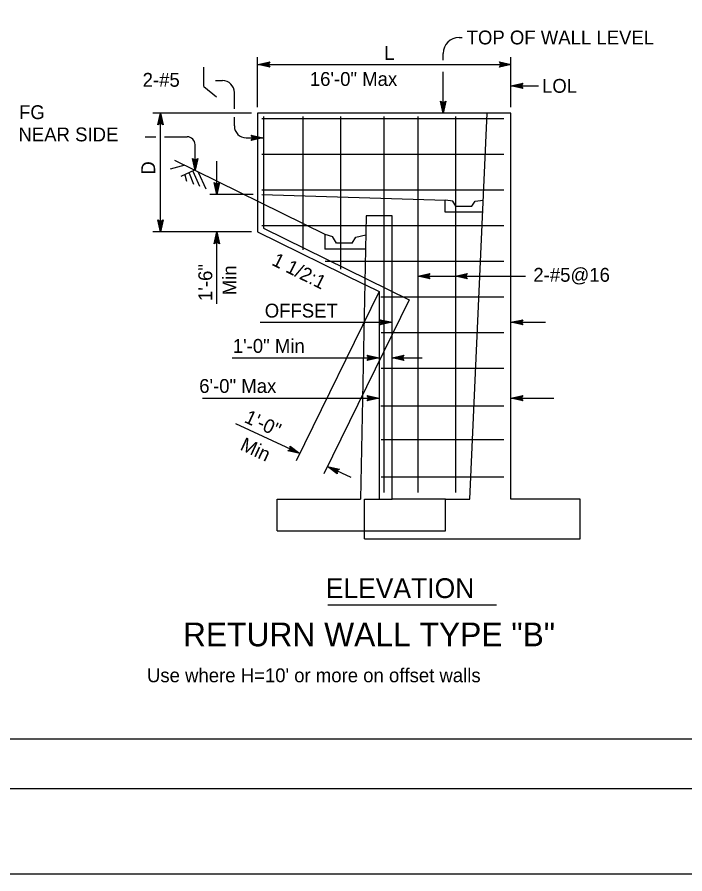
# Model space of a CAD drawing. Extents: x -894 to 866, y -472 to 714.
# Drawn here: x -444.9 to -107.7, y -472.4 to -39.7 of the extents above; entities that cross this region are included whole.
import ezdxf

# ---------------------------------------------------------------- set-up
doc = ezdxf.new("R2010")
doc.units = 0
for name, color, linetype in [('border_PLOTTING-ELEMENTS', 7, 'Continuous'), ('border_rw_22x34_Cut_Lines', 7, 'Continuous'), ('border_SHEET', 7, 'Continuous'), ('rd_PROFILE-OG', 7, 'Continuous'), ('str_Concrete-A', 7, 'Continuous'), ('str_Concrete-B', 7, 'Continuous'), ('str_Reinforcement-A', 7, 'Continuous'), ('str_Reinforcement-B', 7, 'Continuous'), ('str_Text-A', 7, 'Continuous')]:
    doc.layers.add(name, color=color, linetype=linetype)

msp = doc.modelspace()

# ---------------------------------------------------------------- linework, layer by layer
at = {"layer": 'border_PLOTTING-ELEMENTS'}
for points in [[(-894.04, -472.44), (865.96, -472.44), (865.96, 713.56), (-894.04, 713.56)], [(-864.04, 670.56), (835.96, 670.56), (835.96, -429.44), (-864.04, -429.44)]]:
    msp.add_lwpolyline(points, close=True, dxfattribs=at)
at = {"layer": 'border_rw_22x34_Cut_Lines'}
msp.add_lwpolyline([(-864.04, 670.56), (835.96, 670.56), (835.96, -429.44), (-864.04, -429.44)], close=True, dxfattribs=at)
at = {"layer": 'border_SHEET'}
msp.add_line((810.96, -404.44), (-814.04, -404.44), dxfattribs=at)
at = {"layer": 'rd_PROFILE-OG'}
for p, q in [((-360.23, -114.52), (-367.59, -116.56)), ((-355.4, -116.93), (-362.25, -120.23)), ((-360.15, -119.35), (-359.42, -122.53)), ((-357.99, -118.5), (-355.81, -124.03)), ((-356.21, -117.54), (-352.76, -125.14)), ((-353.44, -117.92), (-349.58, -126.42))]:
    msp.add_line(p, q, dxfattribs=at)
msp.add_lwpolyline([(-365.36, -112.02), (-289.46, -149.28)], dxfattribs=at)
at = {"layer": 'str_Concrete-A'}
for p, q in [((-323.56, -88.13), (-323.56, -148.13)), ((-195.56, -88.13), (-323.56, -88.13)), ((-216.33, -283.13), (-207.56, -88.13)), ((-195.56, -283.13), (-195.56, -88.13)), ((-268.56, -140.13), (-271.56, -283.13)), ((-255.56, -140.13), (-268.56, -140.13)), ((-255.56, -283.13), (-255.56, -140.13)), ((-323.56, -148.13), (-269.44, -174.7)), ((-269.28, -174.78), (-262.06, -178.32)), ((-262.06, -178.32), (-262.06, -283.13)), ((-313.56, -299.13), (-313.56, -283.13)), ((-313.56, -283.13), (-271.56, -283.13)), ((-269.56, -298.96), (-269.56, -283.13)), ((-269.56, -283.13), (-255.56, -283.13)), ((-228.56, -283.13), (-255.56, -283.13)), ((-228.56, -299.13), (-228.56, -283.13)), ((-228.56, -283.13), (-216.33, -283.13)), ((-160.56, -283.13), (-195.56, -283.13)), ((-160.56, -303.13), (-160.56, -283.13)), ((-313.56, -299.13), (-228.56, -299.13)), ((-269.56, -303.13), (-269.56, -299.38)), ((-269.56, -303.13), (-160.56, -303.13))]:
    msp.add_line(p, q, dxfattribs=at)
at = {"layer": 'str_Concrete-B'}
for p, q in [((-321.4, -129.2), (-228.64, -132.21)), ((-228.81, -138.13), (-228.81, -132.15)), ((-224.89, -132.7), (-228.64, -132.21)), ((-223.31, -135.13), (-224.89, -132.7)), ((-215.31, -135.13), (-213.63, -132.7)), ((-213.63, -132.7), (-209.53, -132.09)), ((-209.81, -138.13), (-228.81, -138.13)), ((-223.31, -135.13), (-215.31, -135.13)), ((-289.55, -149.36), (-289.55, -156.87)), ((-289.55, -149.36), (-285.62, -150.51)), ((-283.68, -153.87), (-285.62, -150.51)), ((-275.68, -153.87), (-273.9, -150.78)), ((-273.9, -150.78), (-268.76, -149.68)), ((-275.68, -153.87), (-283.68, -153.87)), ((-268.91, -156.87), (-289.55, -156.87))]:
    msp.add_line(p, q, dxfattribs=at)
at = {"layer": 'str_Reinforcement-A'}
for p, q in [((-320.56, -89.82), (-320.56, -146.26)), ((-300.56, -89.82), (-300.56, -157.28)), ((-281.56, -89.82), (-281.56, -166.96)), ((-259.76, -89.82), (-259.76, -279.85)), ((-242.56, -89.82), (-242.56, -279.85)), ((-223.56, -89.82), (-223.56, -279.85)), ((-320.56, -146.26), (-246.85, -182.45))]:
    msp.add_line(p, q, dxfattribs=at)
at = {"layer": 'str_Reinforcement-B'}
for p, q in [((-199.17, -91.13), (-321.4, -91.13)), ((-199.17, -109.13), (-321.4, -109.13)), ((-199.17, -127.13), (-321.4, -127.13)), ((-199.17, -145.13), (-321.4, -145.13)), ((-199.17, -163.13), (-289.36, -163.13)), ((-199.17, -181.13), (-261.31, -181.13)), ((-199.17, -199.13), (-261.05, -199.13)), ((-199.17, -217.13), (-261.05, -217.13)), ((-199.17, -236.13), (-261.31, -236.13)), ((-199.17, -253.13), (-261.05, -253.13)), ((-199.17, -272.13), (-261.05, -272.13))]:
    msp.add_line(p, q, dxfattribs=at)
at = {"layer": 'str_Text-A'}
for p, q in [((-221.71, -50), (-220.21, -50)), ((-323.56, -85.13), (-323.56, -59.92)), ((-229.71, -61.44), (-229.71, -58)), ((-195.56, -85.13), (-195.56, -59.92)), ((-323.35, -63.57), (-317.35, -62.24)), ((-323.35, -63.57), (-195.35, -63.57)), ((-317.35, -64.91), (-323.35, -63.57)), ((-323.35, -63.57), (-323.35, -63.57)), ((-317.57, -64.56), (-321.97, -63.57)), ((-321.96, -63.57), (-317.58, -62.6)), ((-320.59, -63.57), (-317.76, -62.95)), ((-317.8, -64.2), (-320.59, -63.57)), ((-319.21, -63.57), (-318, -63.31)), ((-317.98, -63.85), (-319.21, -63.57)), ((-317.35, -62.24), (-318.15, -63.57)), ((-318.15, -63.57), (-317.35, -64.91)), ((-317.35, -62.24), (-317.35, -62.24)), ((-200.55, -63.57), (-201.35, -62.23)), ((-201.35, -62.23), (-201.35, -62.23)), ((-201.35, -62.23), (-195.35, -63.57)), ((-195.35, -63.57), (-201.35, -64.9)), ((-201.35, -64.9), (-200.55, -63.57)), ((-201.35, -64.9), (-201.35, -64.9)), ((-201.13, -62.59), (-196.73, -63.57)), ((-196.74, -63.58), (-201.11, -64.54)), ((-198.11, -63.57), (-200.94, -64.2)), ((-200.9, -62.95), (-198.11, -63.57)), ((-200.72, -63.29), (-199.49, -63.57)), ((-199.49, -63.57), (-200.7, -63.84)), ((-195.35, -63.57), (-195.35, -63.57)), ((-350.7, -74.7), (-350.7, -64.93)), ((-317.35, -64.91), (-317.35, -64.91)), ((-229.71, -88.13), (-229.71, -67.28)), ((-344.67, -71.72), (-341.22, -71.72)), ((-195.56, -74.37), (-189.56, -73.04)), ((-194.17, -74.36), (-189.79, -73.4)), ((-189.56, -73.04), (-190.36, -74.37)), ((-189.56, -73.04), (-189.56, -73.04)), ((-350.7, -74.7), (-344.18, -79.91)), ((-335.22, -86.03), (-335.22, -77.72)), ((-195.56, -74.37), (-181.58, -74.37)), ((-189.56, -75.71), (-195.56, -74.37)), ((-195.56, -74.37), (-195.56, -74.37)), ((-189.77, -75.35), (-194.18, -74.37)), ((-192.79, -74.37), (-189.97, -73.74)), ((-190.01, -74.99), (-192.79, -74.37)), ((-191.41, -74.37), (-190.2, -74.1)), ((-190.18, -74.65), (-191.41, -74.37)), ((-190.36, -74.37), (-189.56, -75.71)), ((-189.56, -75.71), (-189.56, -75.71)), ((-229.71, -88.13), (-231.04, -82.13)), ((-231.04, -82.13), (-231.04, -82.13)), ((-231.04, -82.13), (-229.71, -82.93)), ((-229.71, -82.93), (-228.37, -82.13)), ((-228.37, -82.13), (-229.71, -88.13)), ((-228.37, -82.13), (-228.37, -82.13)), ((-229.71, -86.74), (-230.68, -82.37)), ((-229.7, -85.37), (-230.33, -82.55)), ((-229.7, -83.99), (-229.97, -82.78)), ((-228.72, -82.35), (-229.71, -86.75)), ((-229.08, -82.58), (-229.7, -85.37)), ((-229.43, -82.76), (-229.7, -83.99)), ((-326.56, -88.13), (-376.44, -88.13)), ((-373.8, -94.13), (-372.46, -88.13)), ((-373.45, -93.92), (-372.47, -89.51)), ((-372.46, -148.13), (-372.46, -88.13)), ((-372.46, -88.13), (-372.46, -88.13)), ((-372.46, -88.13), (-371.13, -94.13)), ((-372.46, -89.53), (-371.49, -93.9)), ((-335.22, -94.67), (-335.22, -90.19)), ((-229.71, -88.13), (-229.71, -88.13)), ((-372.46, -93.33), (-373.8, -94.13)), ((-373.8, -94.13), (-373.8, -94.13)), ((-373.09, -93.68), (-372.47, -90.9)), ((-372.74, -93.51), (-372.47, -92.28)), ((-372.47, -90.9), (-371.84, -93.72)), ((-372.47, -92.28), (-372.2, -93.49)), ((-371.13, -94.13), (-372.46, -93.33)), ((-371.13, -94.13), (-371.13, -94.13)), ((-325.95, -100.67), (-326.75, -99.33)), ((-326.75, -99.33), (-326.75, -99.33)), ((-326.75, -99.33), (-320.75, -100.67)), ((-380.26, -100.11), (-374.82, -100.11)), ((-370.41, -100.11), (-359.08, -100.11)), ((-329.22, -100.67), (-320.75, -100.67)), ((-320.75, -100.67), (-326.75, -102)), ((-326.75, -102), (-325.95, -100.67)), ((-326.75, -102), (-326.75, -102)), ((-326.53, -99.68), (-322.13, -100.67)), ((-322.14, -100.67), (-326.52, -101.64)), ((-323.51, -100.66), (-326.34, -101.29)), ((-326.3, -100.04), (-323.51, -100.66)), ((-326.12, -100.39), (-324.9, -100.66)), ((-324.9, -100.66), (-326.1, -100.93)), ((-320.75, -100.67), (-320.75, -100.67)), ((-355.08, -117.06), (-355.08, -104.11)), ((-355.08, -117.06), (-356.41, -111.06)), ((-356.41, -111.06), (-356.41, -111.06)), ((-356.41, -111.06), (-355.08, -111.86)), ((-355.08, -115.67), (-356.05, -111.3)), ((-355.07, -114.3), (-355.7, -111.48)), ((-355.07, -112.92), (-355.34, -111.71)), ((-355.08, -111.86), (-353.74, -111.06)), ((-353.74, -111.06), (-355.08, -117.06)), ((-354.09, -111.28), (-355.08, -115.68)), ((-354.45, -111.51), (-355.07, -114.3)), ((-354.8, -111.69), (-355.07, -112.92)), ((-353.74, -111.06), (-353.74, -111.06)), ((-344.09, -129.2), (-344.09, -112.37)), ((-355.08, -117.06), (-355.08, -117.06)), ((-344.09, -129.2), (-345.42, -123.2)), ((-345.42, -123.2), (-345.42, -123.2)), ((-345.42, -123.2), (-344.09, -124)), ((-344.09, -127.81), (-345.06, -123.44)), ((-344.08, -126.44), (-344.71, -123.62)), ((-344.08, -125.06), (-344.35, -123.85)), ((-344.09, -124), (-342.75, -123.2)), ((-342.75, -123.2), (-344.09, -129.2)), ((-343.1, -123.42), (-344.09, -127.82)), ((-343.46, -123.65), (-344.08, -126.44)), ((-343.81, -123.83), (-344.08, -125.06)), ((-342.75, -123.2), (-342.75, -123.2)), ((-325.73, -129.2), (-347.66, -129.2)), ((-344.09, -129.2), (-344.09, -129.2)), ((-372.46, -148.13), (-373.79, -142.13)), ((-373.79, -142.13), (-373.79, -142.13)), ((-373.79, -142.13), (-372.46, -142.93)), ((-372.47, -146.74), (-373.44, -142.37)), ((-372.46, -145.37), (-373.09, -142.55)), ((-372.46, -143.99), (-372.73, -142.78)), ((-372.46, -142.93), (-371.13, -142.13)), ((-371.13, -142.13), (-372.46, -148.13)), ((-371.48, -142.35), (-372.46, -146.75)), ((-371.84, -142.58), (-372.46, -145.37)), ((-372.19, -142.76), (-372.46, -143.99)), ((-371.13, -142.13), (-371.13, -142.13)), ((-326.56, -148.13), (-376.44, -148.13)), ((-372.46, -148.13), (-372.46, -148.13)), ((-345.43, -154.13), (-344.09, -148.13)), ((-345.07, -153.92), (-344.09, -149.51)), ((-344.71, -153.68), (-344.09, -150.9)), ((-344.09, -184.56), (-344.09, -148.13)), ((-344.09, -148.13), (-344.09, -148.13)), ((-344.09, -148.13), (-342.76, -154.13)), ((-344.09, -150.9), (-343.46, -153.72)), ((-344.08, -149.53), (-343.12, -153.9)), ((-344.09, -153.33), (-345.43, -154.13)), ((-345.43, -154.13), (-345.43, -154.13)), ((-344.36, -153.51), (-344.09, -152.28)), ((-344.09, -152.28), (-343.82, -153.49)), ((-342.76, -154.13), (-344.09, -153.33)), ((-342.76, -154.13), (-342.76, -154.13)), ((-242.56, -170.56), (-236.56, -169.23)), ((-242.56, -170.56), (-223.56, -170.56)), ((-236.56, -171.9), (-242.56, -170.56)), ((-242.56, -170.56), (-242.56, -170.56)), ((-236.77, -171.55), (-241.18, -170.57)), ((-241.17, -170.56), (-236.79, -169.59)), ((-239.79, -170.57), (-236.97, -169.94)), ((-237.01, -171.19), (-239.79, -170.57)), ((-238.41, -170.57), (-237.2, -170.3)), ((-237.18, -170.84), (-238.41, -170.57)), ((-236.56, -169.23), (-237.36, -170.56)), ((-237.36, -170.56), (-236.56, -171.9)), ((-236.56, -169.23), (-236.56, -169.23)), ((-236.56, -171.9), (-236.56, -171.9)), ((-223.56, -170.56), (-217.56, -169.23)), ((-223.56, -170.56), (-188.12, -170.56)), ((-217.56, -171.9), (-223.56, -170.56)), ((-223.56, -170.56), (-223.56, -170.56)), ((-217.77, -171.55), (-222.18, -170.57)), ((-222.17, -170.56), (-217.79, -169.59)), ((-220.79, -170.57), (-217.97, -169.94)), ((-218.01, -171.19), (-220.79, -170.57)), ((-219.41, -170.57), (-218.2, -170.3)), ((-218.18, -170.84), (-219.41, -170.57)), ((-217.56, -169.23), (-218.36, -170.56)), ((-218.36, -170.56), (-217.56, -171.9)), ((-217.56, -169.23), (-217.56, -169.23)), ((-217.56, -171.9), (-217.56, -171.9)), ((-322.18, -193.85), (-255.56, -193.85)), ((-260.76, -193.85), (-261.56, -192.51)), ((-261.56, -192.51), (-261.56, -192.51)), ((-261.56, -192.51), (-255.56, -193.85)), ((-255.56, -193.85), (-261.56, -195.18)), ((-261.56, -195.18), (-260.76, -193.85)), ((-261.34, -192.87), (-256.94, -193.85)), ((-256.95, -193.86), (-261.32, -194.82)), ((-258.32, -193.85), (-261.14, -194.48)), ((-261.11, -193.23), (-258.32, -193.85)), ((-260.93, -193.58), (-259.7, -193.85)), ((-259.7, -193.85), (-260.91, -194.12)), ((-255.56, -193.85), (-255.56, -193.85)), ((-195.56, -193.85), (-189.56, -192.52)), ((-189.56, -195.19), (-195.56, -193.85)), ((-195.56, -193.85), (-195.56, -193.85)), ((-195.56, -193.85), (-178.12, -193.85)), ((-189.77, -194.84), (-194.18, -193.85)), ((-194.17, -193.85), (-189.79, -192.88)), ((-192.79, -193.86), (-189.97, -193.23)), ((-190.01, -194.48), (-192.79, -193.86)), ((-191.41, -193.86), (-190.2, -193.59)), ((-190.18, -194.13), (-191.41, -193.86)), ((-189.56, -192.52), (-190.36, -193.85)), ((-190.36, -193.85), (-189.56, -195.19)), ((-189.56, -192.52), (-189.56, -192.52)), ((-261.56, -195.18), (-261.56, -195.18)), ((-189.56, -195.19), (-189.56, -195.19)), ((-336.28, -211.84), (-262.06, -211.84)), ((-267.26, -211.84), (-268.06, -210.5)), ((-268.06, -210.5), (-268.06, -210.5)), ((-268.06, -210.5), (-262.06, -211.84)), ((-262.06, -211.84), (-268.06, -213.17)), ((-268.06, -213.17), (-267.26, -211.84)), ((-267.84, -210.86), (-263.44, -211.84)), ((-263.45, -211.85), (-267.82, -212.81)), ((-264.82, -211.84), (-267.64, -212.47)), ((-267.61, -211.22), (-264.82, -211.84)), ((-267.43, -211.56), (-266.2, -211.84)), ((-266.2, -211.84), (-267.41, -212.11)), ((-262.06, -211.84), (-262.06, -211.84)), ((-255.56, -211.84), (-249.56, -210.51)), ((-255.56, -211.84), (-240.37, -211.84)), ((-249.56, -213.18), (-255.56, -211.84)), ((-255.56, -211.84), (-255.56, -211.84)), ((-249.77, -212.83), (-254.18, -211.84)), ((-254.17, -211.84), (-249.79, -210.87)), ((-252.79, -211.84), (-249.97, -211.22)), ((-250.01, -212.47), (-252.79, -211.84)), ((-251.41, -211.85), (-250.2, -211.58)), ((-250.18, -212.12), (-251.41, -211.85)), ((-249.56, -210.51), (-250.36, -211.84)), ((-250.36, -211.84), (-249.56, -213.18)), ((-249.56, -210.51), (-249.56, -210.51)), ((-268.06, -213.17), (-268.06, -213.17)), ((-249.56, -213.18), (-249.56, -213.18)), ((-351.25, -232.21), (-262.06, -232.21)), ((-267.26, -232.21), (-268.06, -230.87)), ((-268.06, -230.87), (-268.06, -230.87)), ((-268.06, -230.87), (-262.06, -232.21)), ((-262.06, -232.21), (-268.06, -233.54)), ((-268.06, -233.54), (-267.26, -232.21)), ((-268.06, -233.54), (-268.06, -233.54)), ((-267.84, -231.23), (-263.44, -232.21)), ((-263.45, -232.22), (-267.82, -233.18)), ((-264.82, -232.21), (-267.64, -232.84)), ((-267.61, -231.59), (-264.82, -232.21)), ((-267.43, -231.93), (-266.2, -232.21)), ((-266.2, -232.21), (-267.41, -232.48)), ((-262.06, -232.21), (-262.06, -232.21)), ((-195.56, -232.21), (-189.56, -230.88)), ((-189.56, -233.55), (-195.56, -232.21)), ((-195.56, -232.21), (-195.56, -232.21)), ((-195.56, -232.21), (-173.84, -232.21)), ((-189.77, -233.2), (-194.18, -232.21)), ((-194.17, -232.21), (-189.79, -231.24)), ((-192.79, -232.21), (-189.97, -231.59)), ((-190.01, -232.84), (-192.79, -232.21)), ((-191.41, -232.22), (-190.2, -231.95)), ((-190.18, -232.49), (-191.41, -232.22)), ((-189.56, -230.88), (-190.36, -232.21)), ((-190.36, -232.21), (-189.56, -233.55)), ((-189.56, -230.88), (-189.56, -230.88)), ((-189.56, -233.55), (-189.56, -233.55)), ((-308.22, -258.81), (-306.93, -257.94)), ((-302.21, -260.13), (-308.22, -258.81)), ((-308.22, -258.81), (-308.22, -258.81)), ((-303.48, -259.54), (-307.85, -258.58)), ((-304.72, -258.96), (-307.54, -258.34)), ((-305.97, -258.38), (-307.18, -258.11)), ((-306.93, -257.94), (-307.09, -256.38)), ((-307.09, -256.38), (-307.09, -256.38)), ((-307.09, -256.38), (-302.21, -260.13)), ((-307.04, -256.8), (-303.47, -259.54)), ((-306.98, -257.22), (-304.72, -258.96)), ((-306.97, -257.61), (-305.97, -258.38)), ((-302.21, -260.13), (-302.21, -260.13)), ((-283.31, -270.39), (-288.18, -266.64)), ((-288.18, -266.64), (-288.18, -266.64)), ((-288.18, -266.64), (-282.18, -267.97)), ((-283.35, -269.97), (-286.93, -267.23)), ((-286.92, -267.23), (-282.55, -268.19)), ((-283.41, -269.55), (-285.68, -267.81)), ((-285.68, -267.81), (-282.85, -268.43)), ((-282.18, -267.97), (-283.47, -268.84)), ((-282.18, -267.97), (-282.18, -267.97)), ((-283.43, -269.16), (-284.43, -268.39)), ((-284.43, -268.39), (-283.22, -268.66)), ((-283.47, -268.84), (-283.31, -270.39)), ((-283.31, -270.39), (-283.31, -270.39)), ((-287.98, -336.49), (-202.74, -336.49))]:
    msp.add_line(p, q, dxfattribs=at)
for points in [[(-262.06, -178.32), (-304.04, -263.84)], [(-246.85, -182.45), (-290, -270.35)], [(-302.21, -260.13), (-334.45, -245.15)], [(-276.17, -272.22), (-288.18, -266.64)]]:
    msp.add_lwpolyline(points, dxfattribs=at)
for centre, radius, start, end in [((-221.71, -58), 8, 90, 180), ((-341.22, -77.72), 6, 0, 90), ((-329.22, -94.67), 6, 180, 270), ((-359.08, -104.11), 4, 0, 90)]:
    msp.add_arc(centre, radius, start, end, dxfattribs=at)

# ---------------------------------------------------------------- texts
for s, height, p in [('TOP OF WALL LEVEL', 7, (-217.9, -53.47)), ('L', 7, (-259.52, -61.34)), ('2-#5', 7, (-381.53, -74.85)), ('16\'-0" Max', 7, (-297.1, -74.43)), ('LOL', 7, (-179.83, -77.92)), ('FG', 7, (-443.96, -91.21)), ('NEAR SIDE', 7, (-444.25, -102.44)), ('2-#5@16', 7, (-184.2, -173.35)), ('OFFSET', 7, (-319.86, -191.43)), ('1\'-0" Min', 7, (-335.99, -209.26)), ('6\'-0" Max', 7, (-352.96, -229.5)), ('ELEVATION', 10, (-289.08, -333.13)), ('RETURN WALL TYPE "B"', 12, (-361.17, -357.5)), ("Use where H=10' or more on offset walls", 7, (-379.35, -375.65))]:
    msp.add_text(s, height=height, dxfattribs=at).set_placement(p)
for s, rotation, p in [('D', 90, (-375.2, -119.25)), ('1 1/2:1', 333.435, (-316.77, -164.65)), ('1\'-6"', 90, (-346.4, -183.06)), ('Min', 90, (-334.16, -180.15)), ('1\'-0"', 335.083, (-330.69, -244.11)), ('Min', 335.083, (-332.78, -258.03))]:
    msp.add_text(s, height=7, rotation=rotation, dxfattribs=at).set_placement(p)

doc.saveas('drawing.dxf')
